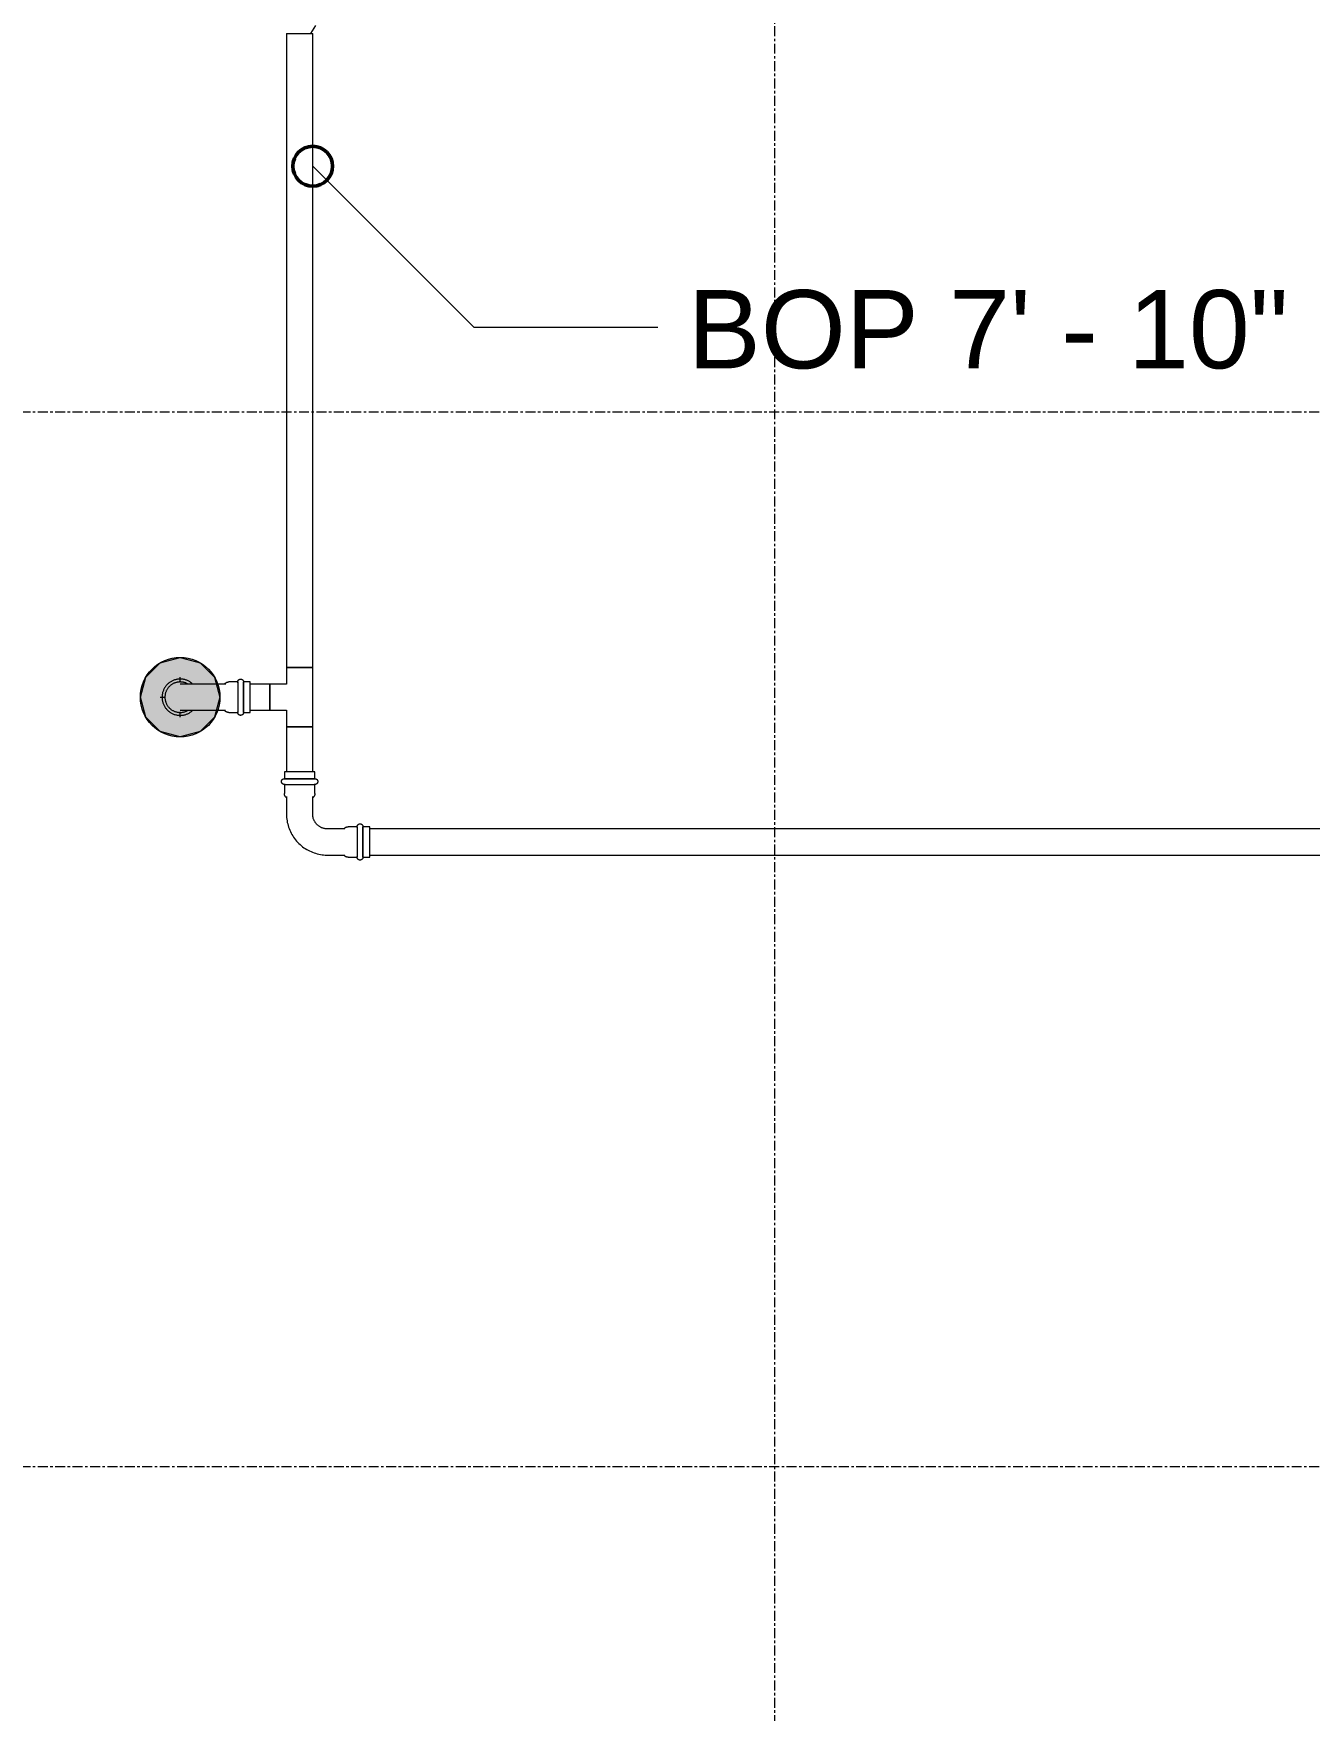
# Model space of a CAD drawing. Header units: inches. Extents: x -3679 to 241, y -496 to 1784.
# Drawn here: x -1842.2 to -1778.1, y 674.7 to 759 of the extents above; entities that cross this region are included whole.
import ezdxf

# ---------------------------------------------------------------- set-up
doc = ezdxf.new("R2010")
doc.units = ezdxf.units.IN
doc.header["$MEASUREMENT"] = 0
doc.linetypes.add('Grid Line', pattern=[0.875, 0.5, -0.125, 0.125, -0.125])
for name, color, linetype, lineweight in [('A-ANNO-NOTE', 250, 'Continuous', 9), ('G-ANNO-DIMS', 251, 'Continuous', 9), ('P-PIPE', 1, 'Continuous', 9), ('P-PIPE-CNTR', 1, 'Continuous', 9), ('S-GRID', 8, 'Continuous', 9)]:
    doc.layers.add(name, color=color, linetype=linetype, lineweight=lineweight)
doc.styles.add('Arial', font='arial.ttf', dxfattribs={"height": 3.934132})

# ---------------------------------------------------------------- blocks, each defined once
blk = doc.blocks.new('Victaulic-VicPress316-Elbow 90-45deg Style P568_P571 - Standard-V42-SECOND LEVEL')
at = {"layer": 'P-PIPE'}
for p, q in [((-3.181, 0.766), (-3.52, 0.766)), ((-3.52, 0.766), (-3.52, -0.766)), ((-3.181, -0.766), (-3.181, 0.766)), ((-2.439, 0.766), (-2.89, 0.766)), ((-2.89, -0.766), (-2.89, 0.766)), ((-1.393, 0.658), (-2.278, 0.658)), ((-3.52, -0.766), (-3.181, -0.766)), ((-2.89, -0.766), (-2.439, -0.766)), ((-2.278, -0.657), (-1.393, -0.657)), ((-0.657, -1.393), (-0.657, -2.278)), ((0.658, -2.278), (0.658, -1.393)), ((-0.766, -2.439), (-0.766, -2.89)), ((0.766, -2.89), (0.766, -2.439)), ((0.766, -2.89), (-0.766, -2.89)), ((-0.766, -3.181), (-0.766, -3.52)), ((0.766, -3.181), (-0.766, -3.181)), ((0.766, -3.52), (0.766, -3.181)), ((-0.766, -3.52), (0.766, -3.52))]:
    blk.add_line(p, q, dxfattribs=at)
at = {"layer": 'P-PIPE', "flags": 128}
for points in [[(-3.181, 0.766), (-3.181, 0.772), (-3.181, 0.778), (-3.18, 0.784), (-3.18, 0.79), (-3.179, 0.795), (-3.177, 0.801), (-3.176, 0.807), (-3.174, 0.812), (-3.172, 0.818), (-3.17, 0.823), (-3.168, 0.828), (-3.165, 0.834), (-3.162, 0.839), (-3.159, 0.844), (-3.156, 0.849), (-3.153, 0.853), (-3.149, 0.858), (-3.145, 0.862), (-3.141, 0.867), (-3.137, 0.871), (-3.133, 0.875), (-3.129, 0.879), (-3.124, 0.882), (-3.119, 0.886), (-3.115, 0.889), (-3.11, 0.892), (-3.105, 0.895), (-3.099, 0.897), (-3.094, 0.9), (-3.089, 0.902), (-3.083, 0.904), (-3.078, 0.906), (-3.072, 0.907), (-3.066, 0.909), (-3.061, 0.91), (-3.055, 0.911), (-3.049, 0.911), (-3.043, 0.912), (-3.038, 0.912), (-3.032, 0.912), (-3.026, 0.912), (-3.02, 0.911), (-3.014, 0.91), (-3.009, 0.909), (-3.003, 0.908), (-2.997, 0.907), (-2.992, 0.905), (-2.986, 0.903), (-2.981, 0.901), (-2.975, 0.899), (-2.97, 0.896), (-2.965, 0.894), (-2.96, 0.891), (-2.955, 0.887), (-2.95, 0.884), (-2.946, 0.881), (-2.941, 0.877), (-2.937, 0.873), (-2.933, 0.869), (-2.929, 0.865), (-2.925, 0.86), (-2.921, 0.856), (-2.918, 0.851), (-2.914, 0.846), (-2.911, 0.842), (-2.908, 0.836), (-2.906, 0.831), (-2.903, 0.826), (-2.901, 0.821), (-2.899, 0.815), (-2.897, 0.81), (-2.895, 0.804), (-2.894, 0.798), (-2.893, 0.793), (-2.892, 0.787), (-2.891, 0.781), (-2.891, 0.775), (-2.891, 0.77), (-2.89, 0.766)], [(-3.181, 0.766), (-3.181, 0.766), (-3.181, 0.764), (-3.181, 0.761), (-3.181, 0.757), (-3.181, 0.751), (-3.181, 0.745), (-3.181, 0.737), (-3.181, 0.728), (-3.181, 0.717), (-3.181, 0.706), (-3.181, 0.693), (-3.181, 0.68), (-3.181, 0.665), (-3.181, 0.649), (-3.181, 0.633), (-3.181, 0.615), (-3.181, 0.596), (-3.181, 0.576), (-3.181, 0.556), (-3.181, 0.534), (-3.181, 0.512), (-3.181, 0.488), (-3.181, 0.464), (-3.181, 0.44), (-3.181, 0.414), (-3.181, 0.388), (-3.181, 0.361), (-3.181, 0.334), (-3.181, 0.306), (-3.181, 0.278), (-3.181, 0.249), (-3.181, 0.22), (-3.181, 0.19), (-3.181, 0.16), (-3.181, 0.13), (-3.181, 0.1), (-3.181, 0.069), (-3.181, 0.039), (-3.181, 0.008), (-3.181, -0.022), (-3.181, -0.053), (-3.181, -0.084), (-3.181, -0.114), (-3.181, -0.144), (-3.181, -0.174), (-3.181, -0.204), (-3.181, -0.233), (-3.181, -0.262), (-3.181, -0.291), (-3.181, -0.319), (-3.181, -0.347), (-3.181, -0.374), (-3.181, -0.4), (-3.181, -0.426), (-3.181, -0.451), (-3.181, -0.476), (-3.181, -0.499), (-3.181, -0.522), (-3.181, -0.544), (-3.181, -0.565), (-3.181, -0.585), (-3.181, -0.605), (-3.181, -0.623), (-3.181, -0.64), (-3.181, -0.657), (-3.181, -0.672), (-3.181, -0.686), (-3.181, -0.699), (-3.181, -0.711), (-3.181, -0.722), (-3.181, -0.732), (-3.181, -0.74), (-3.181, -0.748), (-3.181, -0.754), (-3.181, -0.759), (-3.181, -0.763), (-3.181, -0.765), (-3.181, -0.766), (-3.181, -0.766)], [(-3.181, 0.722), (-3.181, 0.732), (-3.181, 0.74), (-3.181, 0.748), (-3.181, 0.754), (-3.181, 0.759), (-3.181, 0.763), (-3.181, 0.765), (-3.181, 0.766), (-3.181, 0.766)], [(-2.89, -0.766), (-2.89, -0.766), (-2.89, -0.764), (-2.89, -0.761), (-2.89, -0.757), (-2.89, -0.751), (-2.89, -0.745), (-2.89, -0.737), (-2.89, -0.728), (-2.89, -0.717), (-2.89, -0.706), (-2.89, -0.693), (-2.89, -0.68), (-2.89, -0.665), (-2.89, -0.649), (-2.89, -0.633), (-2.89, -0.615), (-2.89, -0.596), (-2.89, -0.576), (-2.89, -0.556), (-2.89, -0.534), (-2.89, -0.512), (-2.89, -0.488), (-2.89, -0.464), (-2.89, -0.44), (-2.89, -0.414), (-2.89, -0.388), (-2.89, -0.361), (-2.89, -0.334), (-2.89, -0.306), (-2.89, -0.278), (-2.89, -0.249), (-2.89, -0.22), (-2.89, -0.19), (-2.89, -0.16), (-2.89, -0.13), (-2.89, -0.1), (-2.89, -0.069), (-2.89, -0.039), (-2.89, -0.008), (-2.89, 0.022), (-2.89, 0.053), (-2.89, 0.084), (-2.89, 0.114), (-2.89, 0.144), (-2.89, 0.174), (-2.89, 0.204), (-2.89, 0.233), (-2.89, 0.262), (-2.89, 0.291), (-2.89, 0.319), (-2.89, 0.347), (-2.89, 0.374), (-2.89, 0.4), (-2.89, 0.426), (-2.89, 0.451), (-2.89, 0.476), (-2.89, 0.499), (-2.89, 0.522), (-2.89, 0.544), (-2.89, 0.565), (-2.89, 0.585), (-2.89, 0.605), (-2.89, 0.623), (-2.89, 0.64), (-2.89, 0.657), (-2.89, 0.672), (-2.89, 0.686), (-2.89, 0.699), (-2.89, 0.711), (-2.89, 0.722), (-2.89, 0.732), (-2.89, 0.74), (-2.89, 0.748), (-2.89, 0.754), (-2.89, 0.759), (-2.89, 0.763), (-2.89, 0.765), (-2.89, 0.766), (-2.89, 0.766)], [(-2.89, 0.766), (-2.89, 0.766), (-2.89, 0.764), (-2.89, 0.761), (-2.89, 0.757), (-2.89, 0.751), (-2.89, 0.745), (-2.89, 0.737), (-2.89, 0.728)], [(-2.439, 0.766), (-2.428, 0.766), (-2.417, 0.766), (-2.406, 0.765), (-2.396, 0.763), (-2.385, 0.761), (-2.374, 0.759), (-2.364, 0.756), (-2.353, 0.753), (-2.343, 0.749), (-2.333, 0.745), (-2.323, 0.741), (-2.313, 0.736), (-2.304, 0.73), (-2.294, 0.725), (-2.285, 0.719), (-2.276, 0.713), (-2.268, 0.706), (-2.259, 0.699), (-2.251, 0.692), (-2.244, 0.684), (-2.236, 0.676), (-2.229, 0.668), (-2.222, 0.659), (-2.221, 0.658)], [(0.658, -1.393), (0.656, -1.311), (0.651, -1.229), (0.643, -1.148), (0.631, -1.066), (0.617, -0.986), (0.599, -0.906), (0.578, -0.826), (0.553, -0.748), (0.526, -0.671), (0.496, -0.594), (0.462, -0.52), (0.426, -0.446), (0.386, -0.374), (0.344, -0.304), (0.299, -0.235), (0.252, -0.168), (0.201, -0.104), (0.149, -0.041), (0.093, 0.02), (0.036, 0.078), (-0.024, 0.134), (-0.087, 0.187), (-0.151, 0.238), (-0.217, 0.287), (-0.285, 0.332), (-0.355, 0.375), (-0.427, 0.415), (-0.5, 0.453), (-0.574, 0.487), (-0.65, 0.518), (-0.727, 0.546), (-0.805, 0.571), (-0.884, 0.593), (-0.964, 0.612), (-1.044, 0.628), (-1.126, 0.64), (-1.207, 0.649), (-1.289, 0.655), (-1.371, 0.657), (-1.393, 0.658)], [(-3.181, -0.766), (-3.181, -0.766), (-3.181, -0.764), (-3.181, -0.761), (-3.181, -0.757), (-3.181, -0.751), (-3.181, -0.745), (-3.181, -0.737), (-3.181, -0.728)], [(-2.89, -0.766), (-2.891, -0.772), (-2.891, -0.778), (-2.892, -0.784), (-2.892, -0.79), (-2.893, -0.795), (-2.895, -0.801), (-2.896, -0.807), (-2.898, -0.812), (-2.9, -0.818), (-2.902, -0.823), (-2.904, -0.828), (-2.907, -0.834), (-2.91, -0.839), (-2.913, -0.844), (-2.916, -0.849), (-2.919, -0.853), (-2.923, -0.858), (-2.927, -0.862), (-2.931, -0.867), (-2.935, -0.871), (-2.939, -0.875), (-2.943, -0.879), (-2.948, -0.882), (-2.953, -0.886), (-2.957, -0.889), (-2.962, -0.892), (-2.967, -0.895), (-2.973, -0.897), (-2.978, -0.9), (-2.983, -0.902), (-2.989, -0.904), (-2.994, -0.906), (-3, -0.907), (-3.006, -0.909), (-3.011, -0.91), (-3.017, -0.911), (-3.023, -0.911), (-3.029, -0.912), (-3.034, -0.912), (-3.04, -0.912), (-3.046, -0.912), (-3.052, -0.911), (-3.058, -0.91), (-3.063, -0.909), (-3.069, -0.908), (-3.075, -0.907), (-3.08, -0.905), (-3.086, -0.903), (-3.091, -0.901), (-3.097, -0.899), (-3.102, -0.896), (-3.107, -0.894), (-3.112, -0.891), (-3.117, -0.887), (-3.122, -0.884), (-3.126, -0.881), (-3.131, -0.877), (-3.135, -0.873), (-3.139, -0.869), (-3.143, -0.865), (-3.147, -0.86), (-3.151, -0.856), (-3.154, -0.851), (-3.158, -0.846), (-3.161, -0.842), (-3.164, -0.836), (-3.166, -0.831), (-3.169, -0.826), (-3.171, -0.821), (-3.173, -0.815), (-3.175, -0.81), (-3.177, -0.804), (-3.178, -0.798), (-3.179, -0.793), (-3.18, -0.787), (-3.181, -0.781), (-3.181, -0.775), (-3.181, -0.77), (-3.181, -0.766)], [(-2.89, -0.722), (-2.89, -0.732), (-2.89, -0.74), (-2.89, -0.748), (-2.89, -0.754), (-2.89, -0.759), (-2.89, -0.763), (-2.89, -0.765), (-2.89, -0.766), (-2.89, -0.766)], [(-2.221, -0.657), (-2.228, -0.666), (-2.235, -0.674), (-2.242, -0.682), (-2.25, -0.69), (-2.258, -0.698), (-2.266, -0.705), (-2.275, -0.711), (-2.283, -0.718), (-2.293, -0.724), (-2.302, -0.729), (-2.311, -0.735), (-2.321, -0.74), (-2.331, -0.744), (-2.341, -0.748), (-2.351, -0.752), (-2.362, -0.755), (-2.372, -0.758), (-2.383, -0.761), (-2.394, -0.763), (-2.404, -0.764), (-2.415, -0.765), (-2.426, -0.766), (-2.437, -0.766), (-2.439, -0.766)], [(-1.393, -0.657), (-1.364, -0.658), (-1.334, -0.66), (-1.305, -0.663), (-1.276, -0.667), (-1.247, -0.672), (-1.218, -0.679), (-1.19, -0.686), (-1.162, -0.695), (-1.134, -0.705), (-1.107, -0.716), (-1.08, -0.728), (-1.053, -0.741), (-1.028, -0.755), (-1.002, -0.77), (-0.978, -0.786), (-0.954, -0.803), (-0.931, -0.821), (-0.908, -0.84), (-0.886, -0.86), (-0.865, -0.881), (-0.845, -0.902), (-0.826, -0.924), (-0.808, -0.947), (-0.79, -0.971), (-0.774, -0.996), (-0.759, -1.021), (-0.744, -1.046), (-0.731, -1.073), (-0.719, -1.099), (-0.707, -1.126), (-0.697, -1.154), (-0.688, -1.182), (-0.681, -1.21), (-0.674, -1.239), (-0.668, -1.268), (-0.664, -1.297), (-0.661, -1.326), (-0.658, -1.356), (-0.658, -1.385), (-0.657, -1.393)], [(-0.766, -2.439), (-0.766, -2.428), (-0.766, -2.417), (-0.765, -2.406), (-0.763, -2.396), (-0.761, -2.385), (-0.759, -2.374), (-0.756, -2.364), (-0.753, -2.353), (-0.749, -2.343), (-0.745, -2.333), (-0.741, -2.323), (-0.736, -2.313), (-0.73, -2.304), (-0.725, -2.294), (-0.719, -2.285), (-0.713, -2.276), (-0.706, -2.268), (-0.699, -2.259), (-0.692, -2.251), (-0.684, -2.244), (-0.676, -2.236), (-0.668, -2.229), (-0.659, -2.222), (-0.657, -2.221)], [(0.658, -2.221), (0.666, -2.228), (0.674, -2.235), (0.682, -2.242), (0.69, -2.25), (0.698, -2.258), (0.705, -2.266), (0.711, -2.275), (0.718, -2.283), (0.724, -2.293), (0.729, -2.302), (0.735, -2.311), (0.74, -2.321), (0.744, -2.331), (0.748, -2.341), (0.752, -2.351), (0.755, -2.362), (0.758, -2.372), (0.761, -2.383), (0.763, -2.394), (0.764, -2.404), (0.765, -2.415), (0.766, -2.426), (0.766, -2.437), (0.766, -2.439)], [(-0.766, -3.181), (-0.772, -3.181), (-0.778, -3.181), (-0.784, -3.18), (-0.79, -3.18), (-0.795, -3.179), (-0.801, -3.177), (-0.807, -3.176), (-0.812, -3.174), (-0.818, -3.172), (-0.823, -3.17), (-0.828, -3.168), (-0.834, -3.165), (-0.839, -3.162), (-0.844, -3.159), (-0.849, -3.156), (-0.853, -3.153), (-0.858, -3.149), (-0.862, -3.145), (-0.867, -3.141), (-0.871, -3.137), (-0.875, -3.133), (-0.879, -3.129), (-0.882, -3.124), (-0.886, -3.119), (-0.889, -3.115), (-0.892, -3.11), (-0.895, -3.105), (-0.897, -3.099), (-0.9, -3.094), (-0.902, -3.089), (-0.904, -3.083), (-0.906, -3.078), (-0.907, -3.072), (-0.909, -3.066), (-0.91, -3.061), (-0.911, -3.055), (-0.911, -3.049), (-0.912, -3.043), (-0.912, -3.038), (-0.912, -3.032), (-0.912, -3.026), (-0.911, -3.02), (-0.91, -3.014), (-0.909, -3.009), (-0.908, -3.003), (-0.907, -2.997), (-0.905, -2.992), (-0.903, -2.986), (-0.901, -2.981), (-0.899, -2.975), (-0.896, -2.97), (-0.894, -2.965), (-0.891, -2.96), (-0.887, -2.955), (-0.884, -2.95), (-0.881, -2.946), (-0.877, -2.941), (-0.873, -2.937), (-0.869, -2.933), (-0.865, -2.929), (-0.86, -2.925), (-0.856, -2.921), (-0.851, -2.918), (-0.846, -2.914), (-0.842, -2.911), (-0.836, -2.908), (-0.831, -2.906), (-0.826, -2.903), (-0.821, -2.901), (-0.815, -2.899), (-0.81, -2.897), (-0.804, -2.895), (-0.798, -2.894), (-0.793, -2.893), (-0.787, -2.892), (-0.781, -2.891), (-0.775, -2.891), (-0.77, -2.891), (-0.766, -2.89)], [(0.766, -2.89), (0.766, -2.89), (0.764, -2.89), (0.761, -2.89), (0.757, -2.89), (0.751, -2.89), (0.745, -2.89), (0.737, -2.89), (0.728, -2.89), (0.717, -2.89), (0.706, -2.89), (0.693, -2.89), (0.68, -2.89), (0.665, -2.89), (0.649, -2.89), (0.633, -2.89), (0.615, -2.89), (0.596, -2.89), (0.576, -2.89), (0.556, -2.89), (0.534, -2.89), (0.512, -2.89), (0.488, -2.89), (0.464, -2.89), (0.44, -2.89), (0.414, -2.89), (0.388, -2.89), (0.361, -2.89), (0.334, -2.89), (0.306, -2.89), (0.278, -2.89), (0.249, -2.89), (0.22, -2.89), (0.19, -2.89), (0.16, -2.89), (0.13, -2.89), (0.1, -2.89), (0.069, -2.89), (0.039, -2.89), (0.008, -2.89), (-0.022, -2.89), (-0.053, -2.89), (-0.084, -2.89), (-0.114, -2.89), (-0.144, -2.89), (-0.174, -2.89), (-0.204, -2.89), (-0.233, -2.89), (-0.262, -2.89), (-0.291, -2.89), (-0.319, -2.89), (-0.347, -2.89), (-0.374, -2.89), (-0.4, -2.89), (-0.426, -2.89), (-0.451, -2.89), (-0.476, -2.89), (-0.499, -2.89), (-0.522, -2.89), (-0.544, -2.89), (-0.565, -2.89), (-0.585, -2.89), (-0.605, -2.89), (-0.623, -2.89), (-0.64, -2.89), (-0.657, -2.89), (-0.672, -2.89), (-0.686, -2.89), (-0.699, -2.89), (-0.711, -2.89), (-0.722, -2.89), (-0.732, -2.89), (-0.74, -2.89), (-0.748, -2.89), (-0.754, -2.89), (-0.759, -2.89), (-0.763, -2.89), (-0.765, -2.89), (-0.766, -2.89), (-0.766, -2.89)], [(-0.766, -2.89), (-0.766, -2.89), (-0.764, -2.89), (-0.761, -2.89), (-0.757, -2.89), (-0.751, -2.89), (-0.745, -2.89), (-0.737, -2.89), (-0.728, -2.89)], [(-0.766, -3.181), (-0.766, -3.181), (-0.764, -3.181), (-0.761, -3.181), (-0.757, -3.181), (-0.751, -3.181), (-0.745, -3.181), (-0.737, -3.181), (-0.728, -3.181), (-0.717, -3.181), (-0.706, -3.181), (-0.693, -3.181), (-0.68, -3.181), (-0.665, -3.181), (-0.649, -3.181), (-0.633, -3.181), (-0.615, -3.181), (-0.596, -3.181), (-0.576, -3.181), (-0.556, -3.181), (-0.534, -3.181), (-0.512, -3.181), (-0.488, -3.181), (-0.464, -3.181), (-0.44, -3.181), (-0.414, -3.181), (-0.388, -3.181), (-0.361, -3.181), (-0.334, -3.181), (-0.306, -3.181), (-0.278, -3.181), (-0.249, -3.181), (-0.22, -3.181), (-0.19, -3.181), (-0.16, -3.181), (-0.13, -3.181), (-0.1, -3.181), (-0.069, -3.181), (-0.039, -3.181), (-0.008, -3.181), (0.022, -3.181), (0.053, -3.181), (0.084, -3.181), (0.114, -3.181), (0.144, -3.181), (0.174, -3.181), (0.204, -3.181), (0.233, -3.181), (0.262, -3.181), (0.291, -3.181), (0.319, -3.181), (0.347, -3.181), (0.374, -3.181), (0.4, -3.181), (0.426, -3.181), (0.451, -3.181), (0.476, -3.181), (0.499, -3.181), (0.522, -3.181), (0.544, -3.181), (0.565, -3.181), (0.585, -3.181), (0.605, -3.181), (0.623, -3.181), (0.64, -3.181), (0.657, -3.181), (0.672, -3.181), (0.686, -3.181), (0.699, -3.181), (0.711, -3.181), (0.722, -3.181), (0.732, -3.181), (0.74, -3.181), (0.748, -3.181), (0.754, -3.181), (0.759, -3.181), (0.763, -3.181), (0.765, -3.181), (0.766, -3.181), (0.766, -3.181)], [(-0.722, -3.181), (-0.732, -3.181), (-0.74, -3.181), (-0.748, -3.181), (-0.754, -3.181), (-0.759, -3.181), (-0.763, -3.181), (-0.765, -3.181), (-0.766, -3.181), (-0.766, -3.181)], [(0.722, -2.89), (0.732, -2.89), (0.74, -2.89), (0.748, -2.89), (0.754, -2.89), (0.759, -2.89), (0.763, -2.89), (0.765, -2.89), (0.766, -2.89), (0.766, -2.89)], [(0.766, -3.181), (0.766, -3.181), (0.764, -3.181), (0.761, -3.181), (0.757, -3.181), (0.751, -3.181), (0.745, -3.181), (0.737, -3.181), (0.728, -3.181)], [(0.766, -2.89), (0.772, -2.891), (0.778, -2.891), (0.784, -2.892), (0.79, -2.892), (0.795, -2.893), (0.801, -2.895), (0.807, -2.896), (0.812, -2.898), (0.818, -2.9), (0.823, -2.902), (0.828, -2.904), (0.834, -2.907), (0.839, -2.91), (0.844, -2.913), (0.849, -2.916), (0.853, -2.919), (0.858, -2.923), (0.862, -2.927), (0.867, -2.931), (0.871, -2.935), (0.875, -2.939), (0.879, -2.943), (0.882, -2.948), (0.886, -2.953), (0.889, -2.957), (0.892, -2.962), (0.895, -2.967), (0.897, -2.973), (0.9, -2.978), (0.902, -2.983), (0.904, -2.989), (0.906, -2.994), (0.907, -3), (0.909, -3.006), (0.91, -3.011), (0.911, -3.017), (0.911, -3.023), (0.912, -3.029), (0.912, -3.034), (0.912, -3.04), (0.912, -3.046), (0.911, -3.052), (0.91, -3.058), (0.909, -3.063), (0.908, -3.069), (0.907, -3.075), (0.905, -3.08), (0.903, -3.086), (0.901, -3.091), (0.899, -3.097), (0.896, -3.102), (0.894, -3.107), (0.891, -3.112), (0.887, -3.117), (0.884, -3.122), (0.881, -3.126), (0.877, -3.131), (0.873, -3.135), (0.869, -3.139), (0.865, -3.143), (0.86, -3.147), (0.856, -3.151), (0.851, -3.154), (0.846, -3.158), (0.842, -3.161), (0.836, -3.164), (0.831, -3.166), (0.826, -3.169), (0.821, -3.171), (0.815, -3.173), (0.81, -3.175), (0.804, -3.177), (0.798, -3.178), (0.793, -3.179), (0.787, -3.18), (0.781, -3.181), (0.775, -3.181), (0.77, -3.181), (0.766, -3.181)]]:
    blk.add_lwpolyline(points, dxfattribs=at)
blk = doc.blocks.new('Victaulic-VicPress316-Elbow 90-45deg Style P568_P571 - Standard-1244383-SECOND LEVEL')
at = {"layer": 'P-PIPE'}
for p, q in [((-2531.213, 456.293), (-2532.107, 456.293)), ((-2530.61, 456.402), (-2531.061, 456.402)), ((-2530.61, 456.402), (-2530.61, 455.635)), ((-2529.98, 456.402), (-2530.319, 456.402)), ((-2530.319, 456.402), (-2530.319, 455.635)), ((-2529.98, 455.635), (-2529.98, 456.402)), ((-2530.61, 455.635), (-2530.61, 454.869)), ((-2530.319, 455.635), (-2530.319, 454.869)), ((-2529.98, 454.869), (-2529.98, 455.635)), ((-2532.107, 454.978), (-2531.216, 454.978)), ((-2531.061, 454.869), (-2530.61, 454.869)), ((-2530.319, 454.869), (-2529.98, 454.869))]:
    blk.add_line(p, q, dxfattribs=at)
at = {"layer": 'P-PIPE', "flags": 128}
for points in [[(-2532.868, 456.293), (-2532.891, 456.314), (-2532.919, 456.338), (-2532.947, 456.361), (-2532.977, 456.382), (-2533.007, 456.402), (-2533.038, 456.422), (-2533.07, 456.439), (-2533.103, 456.456), (-2533.136, 456.471), (-2533.17, 456.485), (-2533.204, 456.498), (-2533.239, 456.509), (-2533.274, 456.518), (-2533.309, 456.527), (-2533.345, 456.534), (-2533.381, 456.539), (-2533.417, 456.543), (-2533.454, 456.546), (-2533.49, 456.547), (-2533.527, 456.547), (-2533.563, 456.545), (-2533.599, 456.542), (-2533.636, 456.537), (-2533.672, 456.531), (-2533.707, 456.523), (-2533.743, 456.514), (-2533.778, 456.504), (-2533.812, 456.492), (-2533.846, 456.479), (-2533.88, 456.464), (-2533.912, 456.448), (-2533.945, 456.431), (-2533.976, 456.413), (-2534.007, 456.393), (-2534.037, 456.372), (-2534.066, 456.35), (-2534.094, 456.327), (-2534.121, 456.303), (-2534.147, 456.277), (-2534.173, 456.251), (-2534.197, 456.224), (-2534.22, 456.195), (-2534.241, 456.166), (-2534.262, 456.136), (-2534.281, 456.105), (-2534.3, 456.074), (-2534.317, 456.041), (-2534.332, 456.008), (-2534.346, 455.975), (-2534.359, 455.941), (-2534.371, 455.906), (-2534.381, 455.871), (-2534.39, 455.835), (-2534.397, 455.8), (-2534.403, 455.764), (-2534.407, 455.728), (-2534.41, 455.691), (-2534.412, 455.655), (-2534.412, 455.635)], [(-2533.112, 456.296), (-2533.139, 456.311), (-2533.166, 456.325), (-2533.194, 456.338), (-2533.222, 456.349), (-2533.251, 456.36), (-2533.28, 456.369), (-2533.31, 456.378), (-2533.34, 456.385), (-2533.37, 456.39), (-2533.4, 456.395), (-2533.431, 456.398), (-2533.461, 456.401), (-2533.492, 456.401), (-2533.522, 456.401), (-2533.553, 456.4), (-2533.584, 456.397), (-2533.614, 456.393), (-2533.644, 456.388), (-2533.674, 456.381), (-2533.704, 456.374), (-2533.733, 456.365), (-2533.762, 456.355), (-2533.791, 456.344), (-2533.819, 456.332), (-2533.847, 456.319), (-2533.874, 456.304), (-2533.9, 456.289), (-2533.926, 456.272), (-2533.951, 456.255), (-2533.976, 456.236), (-2533.999, 456.217), (-2534.022, 456.196), (-2534.044, 456.175), (-2534.065, 456.153), (-2534.085, 456.13), (-2534.105, 456.106), (-2534.123, 456.081), (-2534.14, 456.056), (-2534.157, 456.03), (-2534.172, 456.004), (-2534.186, 455.976), (-2534.199, 455.949), (-2534.211, 455.92), (-2534.222, 455.892), (-2534.232, 455.863), (-2534.24, 455.833), (-2534.248, 455.803), (-2534.254, 455.773), (-2534.259, 455.743), (-2534.263, 455.713), (-2534.265, 455.682), (-2534.266, 455.652), (-2534.267, 455.635)], [(-2532.107, 456.293), (-2532.163, 456.293), (-2532.218, 456.293), (-2532.274, 456.293), (-2532.329, 456.293), (-2532.384, 456.293), (-2532.438, 456.293), (-2532.492, 456.293), (-2532.545, 456.293), (-2532.598, 456.293), (-2532.649, 456.293), (-2532.7, 456.293), (-2532.75, 456.293), (-2532.799, 456.293), (-2532.847, 456.293), (-2532.894, 456.293), (-2532.939, 456.293), (-2532.983, 456.293), (-2533.026, 456.293), (-2533.067, 456.293), (-2533.106, 456.293), (-2533.144, 456.293), (-2533.181, 456.293), (-2533.215, 456.293), (-2533.248, 456.293), (-2533.279, 456.293), (-2533.308, 456.293), (-2533.336, 456.293), (-2533.361, 456.293), (-2533.384, 456.293), (-2533.405, 456.293), (-2533.424, 456.293), (-2533.442, 456.293), (-2533.456, 456.293), (-2533.469, 456.293), (-2533.48, 456.293), (-2533.488, 456.293), (-2533.494, 456.293), (-2533.498, 456.293), (-2533.5, 456.293), (-2533.5, 456.293)], [(-2531.279, 456.293), (-2531.272, 456.301), (-2531.265, 456.309), (-2531.258, 456.317), (-2531.25, 456.325), (-2531.242, 456.333), (-2531.234, 456.34), (-2531.225, 456.346), (-2531.217, 456.353), (-2531.207, 456.359), (-2531.198, 456.365), (-2531.189, 456.37), (-2531.179, 456.375), (-2531.169, 456.379), (-2531.159, 456.383), (-2531.149, 456.387), (-2531.138, 456.39), (-2531.128, 456.393), (-2531.117, 456.396), (-2531.106, 456.398), (-2531.096, 456.399), (-2531.085, 456.4), (-2531.074, 456.401), (-2531.063, 456.402), (-2531.061, 456.402)], [(-2530.61, 456.402), (-2530.609, 456.407), (-2530.609, 456.413), (-2530.608, 456.419), (-2530.608, 456.425), (-2530.607, 456.43), (-2530.605, 456.436), (-2530.604, 456.442), (-2530.602, 456.447), (-2530.6, 456.453), (-2530.598, 456.458), (-2530.596, 456.464), (-2530.593, 456.469), (-2530.59, 456.474), (-2530.587, 456.479), (-2530.584, 456.484), (-2530.581, 456.488), (-2530.577, 456.493), (-2530.573, 456.497), (-2530.569, 456.502), (-2530.565, 456.506), (-2530.561, 456.51), (-2530.557, 456.514), (-2530.552, 456.517), (-2530.547, 456.521), (-2530.543, 456.524), (-2530.538, 456.527), (-2530.533, 456.53), (-2530.527, 456.532), (-2530.522, 456.535), (-2530.517, 456.537), (-2530.511, 456.539), (-2530.506, 456.541), (-2530.5, 456.542), (-2530.494, 456.544), (-2530.489, 456.545), (-2530.483, 456.546), (-2530.477, 456.546), (-2530.471, 456.547), (-2530.466, 456.547), (-2530.46, 456.547), (-2530.454, 456.547), (-2530.448, 456.546), (-2530.442, 456.545), (-2530.437, 456.544), (-2530.431, 456.543), (-2530.425, 456.542), (-2530.42, 456.54), (-2530.414, 456.538), (-2530.409, 456.536), (-2530.403, 456.534), (-2530.398, 456.531), (-2530.393, 456.529), (-2530.388, 456.526), (-2530.383, 456.522), (-2530.378, 456.519), (-2530.374, 456.516), (-2530.369, 456.512), (-2530.365, 456.508), (-2530.361, 456.504), (-2530.357, 456.5), (-2530.353, 456.495), (-2530.349, 456.491), (-2530.346, 456.486), (-2530.342, 456.481), (-2530.339, 456.477), (-2530.336, 456.471), (-2530.334, 456.466), (-2530.331, 456.461), (-2530.329, 456.456), (-2530.327, 456.45), (-2530.325, 456.445), (-2530.323, 456.439), (-2530.322, 456.434), (-2530.321, 456.428), (-2530.32, 456.422), (-2530.319, 456.416), (-2530.319, 456.41), (-2530.319, 456.405), (-2530.319, 456.402)], [(-2530.61, 456.36), (-2530.61, 456.369), (-2530.61, 456.378), (-2530.61, 456.385), (-2530.61, 456.39), (-2530.61, 456.395), (-2530.61, 456.398), (-2530.61, 456.401), (-2530.61, 456.401), (-2530.61, 456.402)], [(-2530.61, 456.402), (-2530.61, 456.401), (-2530.61, 456.399), (-2530.61, 456.396), (-2530.61, 456.392), (-2530.61, 456.386), (-2530.61, 456.38), (-2530.61, 456.372), (-2530.61, 456.363), (-2530.61, 456.352), (-2530.61, 456.341), (-2530.61, 456.329), (-2530.61, 456.315), (-2530.61, 456.3), (-2530.61, 456.284), (-2530.61, 456.268), (-2530.61, 456.25), (-2530.61, 456.231), (-2530.61, 456.211), (-2530.61, 456.191), (-2530.61, 456.169), (-2530.61, 456.147), (-2530.61, 456.123), (-2530.61, 456.099), (-2530.61, 456.075), (-2530.61, 456.049), (-2530.61, 456.023), (-2530.61, 455.996), (-2530.61, 455.969), (-2530.61, 455.941), (-2530.61, 455.913), (-2530.61, 455.884), (-2530.61, 455.855), (-2530.61, 455.825), (-2530.61, 455.795), (-2530.61, 455.765), (-2530.61, 455.735), (-2530.61, 455.705), (-2530.61, 455.674), (-2530.61, 455.643), (-2530.61, 455.635)], [(-2530.319, 455.635), (-2530.319, 455.666), (-2530.319, 455.696), (-2530.319, 455.727), (-2530.319, 455.757), (-2530.319, 455.787), (-2530.319, 455.817), (-2530.319, 455.847), (-2530.319, 455.876), (-2530.319, 455.905), (-2530.319, 455.934), (-2530.319, 455.962), (-2530.319, 455.989), (-2530.319, 456.016), (-2530.319, 456.042), (-2530.319, 456.068), (-2530.319, 456.093), (-2530.319, 456.117), (-2530.319, 456.14), (-2530.319, 456.163), (-2530.319, 456.185), (-2530.319, 456.206), (-2530.319, 456.226), (-2530.319, 456.245), (-2530.319, 456.263), (-2530.319, 456.28), (-2530.319, 456.296), (-2530.319, 456.311), (-2530.319, 456.325), (-2530.319, 456.338), (-2530.319, 456.349), (-2530.319, 456.36), (-2530.319, 456.369), (-2530.319, 456.378), (-2530.319, 456.385), (-2530.319, 456.39), (-2530.319, 456.395), (-2530.319, 456.398), (-2530.319, 456.401), (-2530.319, 456.401), (-2530.319, 456.402)], [(-2530.319, 456.402), (-2530.319, 456.401), (-2530.319, 456.399), (-2530.319, 456.396), (-2530.319, 456.392), (-2530.319, 456.386), (-2530.319, 456.38), (-2530.319, 456.372), (-2530.319, 456.363)], [(-2534.412, 455.635), (-2534.411, 455.599), (-2534.409, 455.562), (-2534.405, 455.526), (-2534.4, 455.49), (-2534.394, 455.454), (-2534.386, 455.418), (-2534.376, 455.383), (-2534.366, 455.348), (-2534.354, 455.314), (-2534.34, 455.28), (-2534.325, 455.247), (-2534.309, 455.214), (-2534.291, 455.182), (-2534.273, 455.151), (-2534.253, 455.12), (-2534.232, 455.09), (-2534.209, 455.062), (-2534.186, 455.034), (-2534.161, 455.007), (-2534.135, 454.981), (-2534.109, 454.956), (-2534.081, 454.932), (-2534.053, 454.909), (-2534.023, 454.888), (-2533.993, 454.868), (-2533.962, 454.849), (-2533.93, 454.831), (-2533.897, 454.814), (-2533.864, 454.799), (-2533.83, 454.785), (-2533.796, 454.772), (-2533.761, 454.761), (-2533.726, 454.752), (-2533.691, 454.743), (-2533.655, 454.736), (-2533.619, 454.731), (-2533.583, 454.727), (-2533.546, 454.724), (-2533.51, 454.723), (-2533.473, 454.723), (-2533.437, 454.725), (-2533.401, 454.728), (-2533.364, 454.733), (-2533.328, 454.739), (-2533.293, 454.747), (-2533.257, 454.756), (-2533.222, 454.766), (-2533.188, 454.778), (-2533.154, 454.791), (-2533.12, 454.806), (-2533.088, 454.822), (-2533.055, 454.839), (-2533.024, 454.857), (-2532.993, 454.877), (-2532.963, 454.898), (-2532.934, 454.92), (-2532.906, 454.943), (-2532.879, 454.967)], [(-2534.267, 455.635), (-2534.266, 455.604), (-2534.264, 455.574), (-2534.261, 455.543), (-2534.257, 455.513), (-2534.251, 455.483), (-2534.245, 455.453), (-2534.237, 455.423), (-2534.228, 455.394), (-2534.217, 455.365), (-2534.206, 455.337), (-2534.193, 455.309), (-2534.18, 455.281), (-2534.165, 455.254), (-2534.149, 455.228), (-2534.133, 455.202), (-2534.115, 455.177), (-2534.096, 455.153), (-2534.076, 455.13), (-2534.056, 455.107), (-2534.034, 455.085), (-2534.012, 455.064), (-2533.988, 455.044), (-2533.964, 455.025), (-2533.94, 455.007), (-2533.914, 454.99), (-2533.888, 454.974), (-2533.861, 454.959), (-2533.834, 454.945), (-2533.806, 454.932), (-2533.778, 454.921), (-2533.749, 454.91), (-2533.72, 454.901), (-2533.69, 454.893), (-2533.66, 454.885), (-2533.63, 454.88), (-2533.6, 454.875), (-2533.569, 454.872), (-2533.539, 454.87), (-2533.508, 454.869), (-2533.478, 454.869), (-2533.447, 454.87), (-2533.416, 454.873), (-2533.386, 454.877), (-2533.356, 454.882), (-2533.326, 454.889), (-2533.296, 454.896), (-2533.267, 454.905), (-2533.238, 454.915), (-2533.209, 454.926), (-2533.181, 454.938), (-2533.153, 454.951), (-2533.126, 454.966), (-2533.106, 454.978)], [(-2530.61, 455.635), (-2530.61, 455.604), (-2530.61, 455.574), (-2530.61, 455.543), (-2530.61, 455.513), (-2530.61, 455.483), (-2530.61, 455.453), (-2530.61, 455.423), (-2530.61, 455.394), (-2530.61, 455.365), (-2530.61, 455.337), (-2530.61, 455.309), (-2530.61, 455.281), (-2530.61, 455.254), (-2530.61, 455.228), (-2530.61, 455.202), (-2530.61, 455.177), (-2530.61, 455.153), (-2530.61, 455.13), (-2530.61, 455.107), (-2530.61, 455.085), (-2530.61, 455.064), (-2530.61, 455.044), (-2530.61, 455.025), (-2530.61, 455.007), (-2530.61, 454.99), (-2530.61, 454.974), (-2530.61, 454.959), (-2530.61, 454.945), (-2530.61, 454.932), (-2530.61, 454.921), (-2530.61, 454.91), (-2530.61, 454.901), (-2530.61, 454.893), (-2530.61, 454.885), (-2530.61, 454.88), (-2530.61, 454.875), (-2530.61, 454.872), (-2530.61, 454.87), (-2530.61, 454.869), (-2530.61, 454.869)], [(-2530.319, 454.869), (-2530.319, 454.869), (-2530.319, 454.871), (-2530.319, 454.874), (-2530.319, 454.878), (-2530.319, 454.884), (-2530.319, 454.89), (-2530.319, 454.898), (-2530.319, 454.907), (-2530.319, 454.918), (-2530.319, 454.929), (-2530.319, 454.942), (-2530.319, 454.955), (-2530.319, 454.97), (-2530.319, 454.986), (-2530.319, 455.002), (-2530.319, 455.02), (-2530.319, 455.039), (-2530.319, 455.059), (-2530.319, 455.079), (-2530.319, 455.101), (-2530.319, 455.123), (-2530.319, 455.147), (-2530.319, 455.171), (-2530.319, 455.195), (-2530.319, 455.221), (-2530.319, 455.247), (-2530.319, 455.274), (-2530.319, 455.301), (-2530.319, 455.329), (-2530.319, 455.357), (-2530.319, 455.386), (-2530.319, 455.415), (-2530.319, 455.445), (-2530.319, 455.475), (-2530.319, 455.505), (-2530.319, 455.535), (-2530.319, 455.566), (-2530.319, 455.596), (-2530.319, 455.627), (-2530.319, 455.635)], [(-2533.5, 454.978), (-2533.499, 454.978), (-2533.496, 454.978), (-2533.49, 454.978), (-2533.482, 454.978), (-2533.472, 454.978), (-2533.46, 454.978), (-2533.446, 454.978), (-2533.429, 454.978), (-2533.411, 454.978), (-2533.39, 454.978), (-2533.367, 454.978), (-2533.343, 454.978), (-2533.316, 454.978), (-2533.287, 454.978), (-2533.257, 454.978), (-2533.224, 454.978), (-2533.19, 454.978), (-2533.154, 454.978), (-2533.117, 454.978), (-2533.078, 454.978), (-2533.037, 454.978), (-2532.995, 454.978), (-2532.951, 454.978), (-2532.906, 454.978), (-2532.86, 454.978), (-2532.812, 454.978), (-2532.764, 454.978), (-2532.714, 454.978), (-2532.663, 454.978), (-2532.612, 454.978), (-2532.559, 454.978), (-2532.506, 454.978), (-2532.453, 454.978), (-2532.398, 454.978), (-2532.344, 454.978), (-2532.289, 454.978), (-2532.233, 454.978), (-2532.178, 454.978), (-2532.122, 454.978), (-2532.107, 454.978)], [(-2531.061, 454.869), (-2531.072, 454.869), (-2531.083, 454.869), (-2531.094, 454.87), (-2531.104, 454.872), (-2531.115, 454.874), (-2531.126, 454.876), (-2531.136, 454.879), (-2531.147, 454.882), (-2531.157, 454.886), (-2531.167, 454.89), (-2531.177, 454.894), (-2531.187, 454.899), (-2531.196, 454.905), (-2531.206, 454.91), (-2531.215, 454.916), (-2531.224, 454.922), (-2531.232, 454.929), (-2531.241, 454.936), (-2531.249, 454.944), (-2531.256, 454.951), (-2531.264, 454.959), (-2531.271, 454.967), (-2531.278, 454.976), (-2531.279, 454.978)], [(-2530.61, 454.869), (-2530.61, 454.869), (-2530.61, 454.871), (-2530.61, 454.874), (-2530.61, 454.878), (-2530.61, 454.884), (-2530.61, 454.89), (-2530.61, 454.898), (-2530.61, 454.907)], [(-2530.319, 454.869), (-2530.319, 454.863), (-2530.319, 454.857), (-2530.32, 454.851), (-2530.32, 454.845), (-2530.321, 454.84), (-2530.323, 454.834), (-2530.324, 454.828), (-2530.326, 454.823), (-2530.328, 454.817), (-2530.33, 454.812), (-2530.332, 454.807), (-2530.335, 454.801), (-2530.338, 454.796), (-2530.341, 454.791), (-2530.344, 454.786), (-2530.347, 454.782), (-2530.351, 454.777), (-2530.355, 454.773), (-2530.359, 454.768), (-2530.363, 454.764), (-2530.367, 454.76), (-2530.371, 454.756), (-2530.376, 454.753), (-2530.381, 454.749), (-2530.385, 454.746), (-2530.39, 454.743), (-2530.395, 454.74), (-2530.401, 454.738), (-2530.406, 454.735), (-2530.411, 454.733), (-2530.417, 454.731), (-2530.422, 454.729), (-2530.428, 454.728), (-2530.434, 454.726), (-2530.439, 454.725), (-2530.445, 454.724), (-2530.451, 454.724), (-2530.457, 454.723), (-2530.462, 454.723), (-2530.468, 454.723), (-2530.474, 454.723), (-2530.48, 454.724), (-2530.486, 454.725), (-2530.491, 454.726), (-2530.497, 454.727), (-2530.503, 454.728), (-2530.508, 454.73), (-2530.514, 454.732), (-2530.519, 454.734), (-2530.525, 454.736), (-2530.53, 454.739), (-2530.535, 454.741), (-2530.54, 454.744), (-2530.545, 454.748), (-2530.55, 454.751), (-2530.554, 454.754), (-2530.559, 454.758), (-2530.563, 454.762), (-2530.567, 454.766), (-2530.571, 454.77), (-2530.575, 454.775), (-2530.579, 454.779), (-2530.582, 454.784), (-2530.586, 454.789), (-2530.589, 454.794), (-2530.592, 454.799), (-2530.594, 454.804), (-2530.597, 454.809), (-2530.599, 454.814), (-2530.601, 454.82), (-2530.603, 454.825), (-2530.605, 454.831), (-2530.606, 454.837), (-2530.607, 454.842), (-2530.608, 454.848), (-2530.609, 454.854), (-2530.609, 454.86), (-2530.609, 454.865), (-2530.61, 454.869)], [(-2530.319, 454.91), (-2530.319, 454.901), (-2530.319, 454.893), (-2530.319, 454.885), (-2530.319, 454.88), (-2530.319, 454.875), (-2530.319, 454.872), (-2530.319, 454.87), (-2530.319, 454.869), (-2530.319, 454.869)]]:
    blk.add_lwpolyline(points, dxfattribs=at)

msp = doc.modelspace()

# ---------------------------------------------------------------- hatches: boundary and pattern name
at = {"layer": 'A-ANNO-NOTE'}
h = msp.add_hatch(color=256, dxfattribs=at)
edge = h.paths.add_edge_path(flags=0)
edge.add_arc((-1834.865, 725.653), 2, 0, 360)
msp.add_hatch(color=256, dxfattribs=at).paths.add_polyline_path([(-1834.865, 723.653), (-1835.865, 723.921), (-1836.597, 724.653), (-1836.865, 725.653), (-1836.597, 726.653), (-1835.865, 727.385), (-1834.865, 727.653), (-1833.865, 727.385), (-1833.133, 726.653), (-1832.865, 725.653), (-1833.133, 724.653), (-1833.865, 723.921)], flags=0)

# ---------------------------------------------------------------- linework, layer by layer
for p, q in [((-1836.597, 726.653), (-1835.865, 727.385)), ((-1835.865, 727.385), (-1834.865, 727.653)), ((-1834.865, 727.653), (-1833.865, 727.385)), ((-1833.865, 727.385), (-1833.133, 726.653)), ((-1836.865, 725.653), (-1836.597, 726.653)), ((-1833.133, 726.653), (-1832.865, 725.653)), ((-1836.597, 724.653), (-1836.865, 725.653)), ((-1832.865, 725.653), (-1833.133, 724.653)), ((-1835.865, 723.921), (-1836.597, 724.653)), ((-1834.865, 723.653), (-1835.865, 723.921)), ((-1833.865, 723.921), (-1834.865, 723.653)), ((-1833.133, 724.653), (-1833.865, 723.921))]:
    msp.add_line(p, q, dxfattribs=at)
msp.add_circle((-1834.865, 725.653), 2, dxfattribs=at)
at = {"layer": 'G-ANNO-DIMS'}
for p, q in [((-1828.207, 752.337), (-1820.113, 744.243)), ((-1820.113, 744.243), (-1810.859, 744.243))]:
    msp.add_line(p, q, dxfattribs=at)
at = {"layer": 'G-ANNO-DIMS', "lineweight": 50}
msp.add_circle((-1828.207, 752.337), 1, dxfattribs=at)
at = {"layer": 'P-PIPE'}
for p, q in [((-1828.302, 759.003), (-1828.052, 759.409)), ((-1829.522, 759.003), (-1829.522, 727.149)), ((-1829.522, 759.003), (-1828.207, 759.003)), ((-1828.207, 727.149), (-1828.207, 759.003)), ((-1828.207, 727.149), (-1829.522, 727.149)), ((-1829.522, 727.149), (-1829.522, 726.311)), ((-1829.522, 727.149), (-1829.5, 727.149)), ((-1829.5, 727.149), (-1829.434, 727.149)), ((-1829.434, 727.149), (-1829.33, 727.149)), ((-1829.33, 727.149), (-1829.194, 727.149)), ((-1829.194, 727.149), (-1829.035, 727.149)), ((-1829.035, 727.149), (-1828.695, 727.149)), ((-1828.695, 727.149), (-1828.536, 727.149)), ((-1828.536, 727.149), (-1828.4, 727.149)), ((-1828.4, 727.149), (-1828.296, 727.149)), ((-1828.296, 727.149), (-1828.23, 727.149)), ((-1828.23, 727.149), (-1828.207, 727.149)), ((-1828.207, 724.157), (-1828.207, 727.149)), ((-1830.361, 726.311), (-1831.345, 726.311)), ((-1830.361, 726.311), (-1830.361, 724.996)), ((-1829.522, 726.311), (-1830.361, 726.311)), ((-1830.361, 726.288), (-1830.361, 726.311)), ((-1830.361, 726.223), (-1830.361, 726.288)), ((-1830.361, 726.118), (-1830.361, 726.223)), ((-1830.361, 725.982), (-1830.361, 726.118)), ((-1830.361, 725.824), (-1830.361, 725.982)), ((-1830.361, 725.483), (-1830.361, 725.824)), ((-1831.345, 724.996), (-1830.361, 724.996)), ((-1830.361, 725.325), (-1830.361, 725.483)), ((-1830.361, 725.188), (-1830.361, 725.325)), ((-1830.361, 725.084), (-1830.361, 725.188)), ((-1830.361, 725.018), (-1830.361, 725.084)), ((-1830.361, 724.996), (-1830.361, 725.018)), ((-1830.361, 724.996), (-1829.522, 724.996)), ((-1829.522, 724.996), (-1829.522, 724.157)), ((-1829.5, 724.157), (-1829.522, 724.157)), ((-1829.522, 724.157), (-1829.522, 721.898)), ((-1829.522, 724.157), (-1828.207, 724.157)), ((-1829.434, 724.157), (-1829.5, 724.157)), ((-1829.33, 724.157), (-1829.434, 724.157)), ((-1829.194, 724.157), (-1829.33, 724.157)), ((-1829.035, 724.157), (-1829.194, 724.157)), ((-1828.695, 724.157), (-1829.035, 724.157)), ((-1828.536, 724.157), (-1828.695, 724.157)), ((-1828.4, 724.157), (-1828.536, 724.157)), ((-1828.296, 724.157), (-1828.4, 724.157)), ((-1828.23, 724.157), (-1828.296, 724.157)), ((-1828.207, 724.157), (-1828.23, 724.157)), ((-1828.207, 721.898), (-1828.207, 724.157)), ((-1755.385, 719.035), (-1825.345, 719.035)), ((-1825.345, 717.72), (-1755.385, 717.72))]:
    msp.add_line(p, q, dxfattribs=at)
at = {"layer": 'P-PIPE-CNTR'}
for p, q in [((-1834.865, 726.389), (-1834.865, 726.653)), ((-1835.865, 725.653), (-1835.603, 725.653)), ((-1834.865, 724.653), (-1834.865, 724.917))]:
    msp.add_line(p, q, dxfattribs=at)
at = {"layer": 'S-GRID', "linetype": 'Grid Line'}
for p, q in [((-1805, 1771.743), (-1805, -484.257)), ((-3666.394, 740), (228, 740)), ((-3666.394, 687), (228, 687))]:
    msp.add_line(p, q, dxfattribs=at)

# ---------------------------------------------------------------- block references
at = {"layer": 'P-PIPE'}
msp.add_blockref('Victaulic-VicPress316-Elbow 90-45deg Style P568_P571 - Standard-1244383-SECOND LEVEL', (698.635, 270.018), dxfattribs=at)
at = {"layer": 'P-PIPE', "rotation": 180}
msp.add_blockref('Victaulic-VicPress316-Elbow 90-45deg Style P568_P571 - Standard-V42-SECOND LEVEL', (-1828.865, 718.378), dxfattribs=at)

# ---------------------------------------------------------------- texts
at = {"layer": 'G-ANNO-DIMS', "insert": (-1809.359, 746.112), "char_height": 3.93413, "width": 35.952, "attachment_point": 1, "line_spacing_factor": 0.938532, "style": 'Arial'}
msp.add_mtext('BOP 7\' - 10"', dxfattribs=at)

doc.saveas('drawing.dxf')
